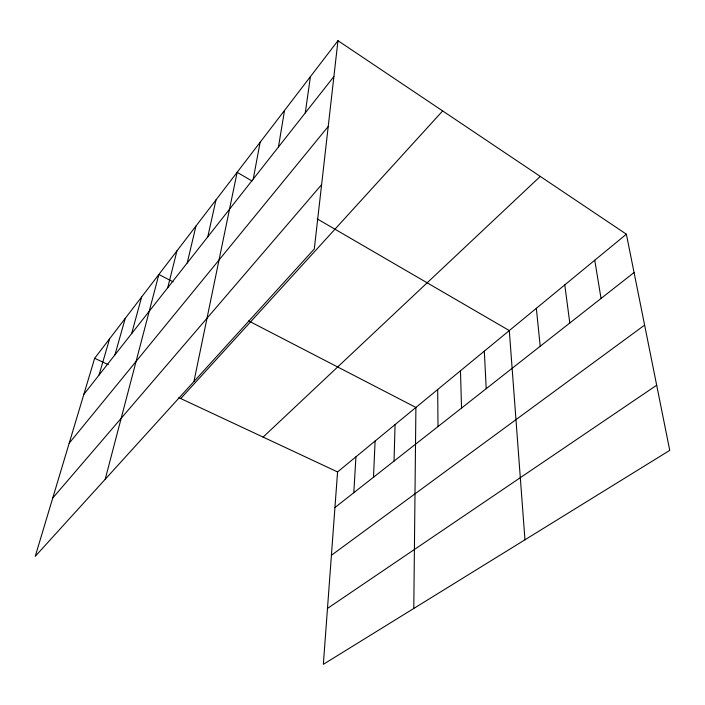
<?xml version="1.0" encoding="UTF-8"?>
<svg xmlns="http://www.w3.org/2000/svg" width="705" height="705" viewBox="0 0 705 705"><rect width="100%" height="100%" fill="white"/><g stroke="black" fill="none" stroke-linecap="round" stroke-linejoin="round"><path stroke-width="1.06" d="M413.782 608.459L415.906 407.455L248.627 320.916M394.042 461.096L395.064 424.613M373.491 477.241L375.095 441.048M353.804 492.707L355.946 456.814M626.375 234.201L337.572 471.936L323.348 664.322L669.75 450.363L626.375 234.201L337.968 40.678L94.664 358.281L35.25 556.333L314.307 248.944L337.968 40.678M305.274 112.915L310.42 76.633M278.449 147.019L284.529 110.438M253.236 179.061L260.136 142.278M193.946 381.52L237.127 172.32L252.055 181M207.772 236.854L215.994 199.903M187.204 262.991L195.964 226.049M167.719 287.763L176.946 250.874M105.204 479.268L158.863 274.474L173.13 281.859M131.65 333.597L141.652 296.946M114.941 354.844L125.252 318.352M99.017 375.078L109.61 338.779M83.833 394.377L333.888 76.545M69.187 443.207L328.213 126.486M52.734 498.056L321.612 184.648M180.744 398.554L442.661 110.932M263.115 437.1L540.259 176.426M334.945 507.521L634.059 272.518M331.412 555.284L644.608 325.102M327.481 608.433L656.681 385.221M94.664 358.281L108.385 364.705M178.814 397.655L337.572 471.936M317.276 218.92L509.301 330.575L524.961 539.792M594.756 260.224L601.039 298.462M564.784 284.899L569.799 323.005M536.338 308.314L540.206 346.252M484.309 351.143L486.221 388.675M460.462 370.777L461.537 408.063M437.69 389.521L437.999 426.56"/></g></svg>
